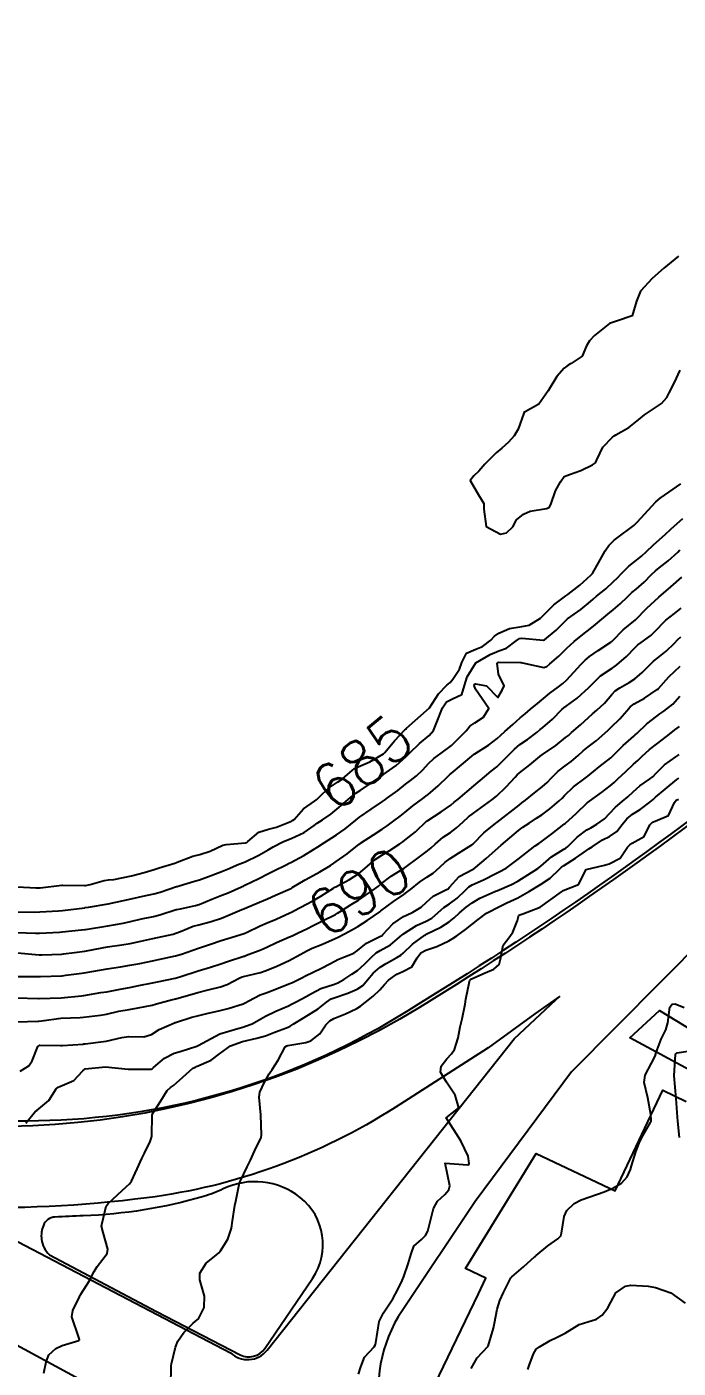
# Model space of a CAD drawing. Header units: metres. Extents: x 286371 to 293043, y 7462578 to 7466404.
# Drawn here: x 289862.7 to 289920, y 7464600.2 to 7464718.1 of the extents above; entities that cross this region are included whole.
import ezdxf
from ezdxf.enums import TextEntityAlignment as Align

# ---------------------------------------------------------------- set-up
doc = ezdxf.new("R2010")
doc.units = ezdxf.units.M
doc.header["$MEASUREMENT"] = 0
for name, color, linetype in [('Area Verde e Complexo de Lazer', 45, 'Continuous'), ('Canteiro', 45, 'Continuous'), ('Cotas', 45, 'Continuous'), ('Curvas de Nivel 1m', 11, 'Continuous'), ('Curvas de Nivel 5m', 15, 'Continuous'), ('Edificações', 30, 'Continuous'), ('Vias primárias', 230, 'Continuous')]:
    doc.layers.add(name, color=color, linetype=linetype)
doc.styles.add('Style-STANDARD', font='STANDARD.shx')

msp = doc.modelspace()

# ---------------------------------------------------------------- linework, layer by layer
at = {"layer": 'Area Verde e Complexo de Lazer'}
msp.add_lwpolyline([(289974.64, 7464699.16), (289955.38, 7464676.42, -0.065677), (289942.78, 7464664.98, 0.018865), (289930.38, 7464655.68, -0.032924), (289897.11, 7464632.16, -0.260986), (289835.3, 7464628.07, -0.063415), (289815.99, 7464641.35, -0.126836), (289800.3, 7464664.8, -0.092226), (289795.76, 7464694.19, -0.100091), (289801.01, 7464716.58, -0.034047), (289809.4, 7464732.01, 0.013423), (289813.32, 7464738.57, -0.071292), (289842.17, 7464776.16), (289861.37, 7464794.93)], format="xyb", dxfattribs=at)
at = {"layer": 'Canteiro'}
msp.add_lwpolyline([(289864.71, 7464610.16), (289874.13, 7464605.18), (289881.48, 7464601.38, 0.379628), (289883.65, 7464601.93), (289887.85, 7464608.09, 0.393749), (289886.76, 7464615.21, 0.287649), (289879.99, 7464615.95, -0.042293), (289878.25, 7464615.28, -0.061978), (289867.69, 7464613.59, 0.00334), (289865.2, 7464613.48, 0.292526), (289864.18, 7464612.75, 0.127505), (289864.02, 7464611.53, 0.173697)], format="xyb", close=True, dxfattribs=at)
at = {"layer": 'Curvas de Nivel 1m', "flags": 128}
for points, elevation in [([(289920.04, 7464697.91), (289918.73, 7464696.84), (289917.71, 7464695.94), (289916.7, 7464694.84), (289916.33, 7464693.96), (289915.96, 7464692.67), (289914.66, 7464692.23), (289913.95, 7464692), (289912.64, 7464690.92), (289912.2, 7464690.46), (289911.95, 7464690.03), (289911.55, 7464689.11), (289910.6, 7464688.48), (289910.33, 7464688.33), (289909.98, 7464688.06), (289909.32, 7464687.33), (289908.56, 7464686.08), (289907.76, 7464684.89), (289906.54, 7464684.24), (289906.46, 7464684.19), (289906.43, 7464684.12), (289905.94, 7464682.7), (289905.59, 7464682.13), (289905.09, 7464681.55), (289904.49, 7464681.04), (289904.01, 7464680.62), (289903.52, 7464680.16), (289903, 7464679.64), (289902.46, 7464679.01), (289902.03, 7464678.6), (289901.72, 7464678.19), (289902.43, 7464676.93), (289902.9, 7464676.17), (289902.91, 7464675.67), (289903.11, 7464674.16), (289904.37, 7464673.49), (289904.92, 7464673.59), (289905.45, 7464674.13), (289905.78, 7464674.74), (289906.4, 7464675.24), (289907, 7464675.51), (289908.41, 7464675.73), (289908.67, 7464675.82), (289908.8, 7464676.08), (289909.22, 7464677.28), (289909.64, 7464678.07), (289909.98, 7464678.54), (289910.45, 7464678.72), (289911.43, 7464679.07), (289912.47, 7464679.58), (289912.74, 7464679.75), (289912.85, 7464680.02), (289913.39, 7464681.11), (289914.23, 7464682), (289914.37, 7464682.13), (289914.51, 7464682.22), (289915.65, 7464682.85), (289916.53, 7464683.55), (289917.03, 7464683.95), (289918.55, 7464684.96), (289919, 7464685.48), (289919.2, 7464685.91), (289919.68, 7464686.8), (289920.19, 7464687.9)], 684), ([(289861.87, 7464640.29), (289863.37, 7464640.28), (289863.87, 7464640.29), (289865.52, 7464640.39), (289865.87, 7464640.42), (289867.83, 7464640.66), (289867.87, 7464640.67), (289868.14, 7464640.7), (289869.88, 7464641), (289871.24, 7464641.3), (289871.89, 7464641.44), (289872.92, 7464641.66), (289873.89, 7464641.87), (289874.46, 7464642.03), (289875.9, 7464642.51), (289875.95, 7464642.53), (289876.11, 7464642.57), (289877.47, 7464642.98), (289877.91, 7464643.12), (289878.95, 7464643.49), (289879.92, 7464643.86), (289880.38, 7464644.05), (289881.38, 7464644.49), (289881.77, 7464644.64), (289881.93, 7464644.7), (289883.14, 7464645.27), (289883.94, 7464645.75), (289884.39, 7464646.01), (289885.25, 7464646.44), (289885.74, 7464646.64), (289885.96, 7464646.73), (289887.1, 7464647.28), (289887.98, 7464647.88), (289888.27, 7464648.1), (289888.73, 7464648.38), (289889.47, 7464648.89), (289890, 7464649.32), (289890.56, 7464649.81), (289891.2, 7464650.35), (289891.66, 7464650.71), (289892.03, 7464650.96), (289892.86, 7464651.5), (289894.02, 7464652.3), (289894.03, 7464652.32), (289895.21, 7464653.14), (289896.08, 7464653.93), (289896.25, 7464654.11), (289896.41, 7464654.27), (289897.26, 7464655.08), (289898.11, 7464655.8), (289898.48, 7464656.24), (289898.71, 7464656.82), (289899.28, 7464658.22), (289899.63, 7464658.74), (289900.16, 7464659.02), (289900.97, 7464659.39), (289901.2, 7464660.19), (289901.44, 7464660.93), (289902.2, 7464662.17), (289903.47, 7464662.9), (289904.22, 7464663.22), (289904.9, 7464663.46), (289905.76, 7464664.12), (289906.04, 7464664.32), (289906.24, 7464664.35), (289908.15, 7464664.17), (289908.24, 7464664.19), (289909.26, 7464665.05), (289910.26, 7464666.03), (289911.44, 7464666.87), (289912.29, 7464667.57), (289912.54, 7464667.77), (289912.83, 7464668.02), (289913.63, 7464668.68), (289914.31, 7464669.32), (289914.66, 7464669.65), (289914.99, 7464669.98), (289915.65, 7464670.66), (289916.34, 7464671.2), (289916.77, 7464671.54), (289917.23, 7464671.95), (289917.81, 7464672.5), (289918.37, 7464673.02), (289918.85, 7464673.45), (289919.37, 7464673.92), (289919.9, 7464674.41), (289920.4, 7464674.86)], 686), ([(289861.84, 7464638.48), (289863.5, 7464638.43), (289863.84, 7464638.43), (289865.61, 7464638.51), (289865.84, 7464638.53), (289867.53, 7464638.71), (289867.84, 7464638.74), (289867.89, 7464638.75), (289869.85, 7464639.06), (289871.2, 7464639.3), (289871.85, 7464639.45), (289872.81, 7464639.68), (289873.86, 7464639.89), (289874.42, 7464640.03), (289875.86, 7464640.49), (289875.93, 7464640.51), (289876.23, 7464640.57), (289877.57, 7464640.84), (289877.87, 7464640.94), (289878.99, 7464641.42), (289879.88, 7464641.76), (289880.42, 7464641.97), (289881.59, 7464642.49), (289881.8, 7464642.59), (289881.9, 7464642.63), (289883.14, 7464643.23), (289883.91, 7464643.63), (289884.45, 7464643.91), (289885.53, 7464644.43), (289885.79, 7464644.56), (289885.93, 7464644.63), (289887.09, 7464645.25), (289887.94, 7464645.76), (289888.33, 7464646.01), (289888.89, 7464646.38), (289889.54, 7464646.79), (289889.96, 7464647.06), (289890.73, 7464647.6), (289891.65, 7464648.34), (289891.83, 7464648.49), (289891.99, 7464648.61), (289893.01, 7464649.31), (289894.01, 7464649.99), (289894.19, 7464650.12), (289894.43, 7464650.3), (289895.34, 7464650.97), (289896.03, 7464651.5), (289896.46, 7464651.85), (289896.98, 7464652.26), (289897.54, 7464652.76), (289898.06, 7464653.32), (289898.53, 7464653.77), (289899.16, 7464654.23), (289900.08, 7464654.91), (289901.37, 7464656.19), (289901.69, 7464656.6), (289902.12, 7464656.9), (289902.89, 7464657.4), (289903.36, 7464658.16), (289902.17, 7464659.85), (289902.07, 7464660.18), (289902.09, 7464660.26), (289902.18, 7464660.33), (289903.14, 7464660.16), (289904.15, 7464659.12), (289904.53, 7464659.78), (289904.7, 7464660.14), (289904.19, 7464661.18), (289904.09, 7464662.15), (289904.14, 7464662.21), (289904.21, 7464662.22), (289906.13, 7464662.19), (289906.21, 7464662.19), (289906.57, 7464662.11), (289908.2, 7464661.75), (289908.44, 7464661.84), (289908.72, 7464662.08), (289909.51, 7464662.76), (289910.22, 7464663.47), (289910.52, 7464663.76), (289910.85, 7464664.05), (289911.61, 7464664.66), (289912.25, 7464665.16), (289912.74, 7464665.53), (289913.3, 7464666.01), (289913.82, 7464666.45), (289914.28, 7464666.82), (289914.91, 7464667.36), (289915.55, 7464667.98), (289915.93, 7464668.34), (289916.3, 7464668.66), (289917, 7464669.27), (289917.67, 7464669.94), (289918, 7464670.26), (289918.33, 7464670.52), (289919.13, 7464671.14), (289919.96, 7464671.91), (289920.16, 7464672.1)], 687), ([(289861.92, 7464636.69), (289863.81, 7464636.53), (289864.05, 7464636.52), (289865.81, 7464636.59), (289865.94, 7464636.6), (289866.93, 7464636.72), (289867.82, 7464636.85), (289869.35, 7464637.14), (289869.81, 7464637.22), (289871.08, 7464637.4), (289871.82, 7464637.52), (289872.74, 7464637.71), (289873.82, 7464637.94), (289875.6, 7464638.34), (289875.83, 7464638.41), (289876.23, 7464638.57), (289877.36, 7464639.03), (289877.84, 7464639.16), (289878.94, 7464639.44), (289879.85, 7464639.75), (289880.41, 7464639.96), (289881.64, 7464640.49), (289881.8, 7464640.55), (289881.87, 7464640.58), (289883.2, 7464641.14), (289883.88, 7464641.43), (289884.58, 7464641.75), (289885.89, 7464642.32), (289885.96, 7464642.35), (289886.07, 7464642.42), (289887.21, 7464643.1), (289887.91, 7464643.48), (289888.49, 7464643.81), (289889.42, 7464644.37), (289889.73, 7464644.57), (289889.93, 7464644.71), (289890.89, 7464645.4), (289891.95, 7464646.24), (289892.01, 7464646.28), (289892.08, 7464646.33), (289893.21, 7464647.07), (289893.97, 7464647.57), (289894.41, 7464647.86), (289895.01, 7464648.29), (289895.57, 7464648.7), (289896, 7464649.04), (289896.67, 7464649.6), (289897.54, 7464650.25), (289897.81, 7464650.45), (289898.02, 7464650.62), (289898.9, 7464651.36), (289899.77, 7464652.22), (289899.91, 7464652.35), (289900.05, 7464652.46), (289901.86, 7464653.97), (289902.07, 7464654.15), (289902.09, 7464654.16), (289902.11, 7464654.17), (289903.31, 7464654.93), (289904.09, 7464655.53), (289904.42, 7464655.82), (289904.77, 7464656.13), (289905.47, 7464656.77), (289906.12, 7464657.34), (289906.55, 7464657.69), (289907.03, 7464658.1), (289907.63, 7464658.61), (289908.15, 7464659.04), (289908.73, 7464659.5), (289909.48, 7464660.06), (289909.86, 7464660.37), (289910.17, 7464660.66), (289910.85, 7464661.38), (289911.44, 7464662.04), (289911.81, 7464662.42), (289912.21, 7464662.74), (289912.97, 7464663.26), (289914.08, 7464664), (289914.17, 7464664.05), (289914.23, 7464664.12), (289915.16, 7464665.06), (289916.25, 7464665.96), (289917.25, 7464666.97), (289918.29, 7464667.93), (289919.37, 7464668.85), (289920.32, 7464669.69)], 688), ([(289861.95, 7464634.62), (289863.78, 7464634.61), (289863.93, 7464634.62), (289865.77, 7464634.68), (289865.83, 7464634.68), (289866.15, 7464634.73), (289867.57, 7464634.92), (289867.78, 7464634.95), (289869.28, 7464635.19), (289869.78, 7464635.28), (289870.97, 7464635.47), (289871.79, 7464635.61), (289872.65, 7464635.77), (289873.79, 7464636), (289874.3, 7464636.1), (289875.8, 7464636.42), (289876.34, 7464636.57), (289877.81, 7464637.11), (289878.87, 7464637.47), (289879.82, 7464637.77), (289880.39, 7464637.95), (289881.83, 7464638.39), (289881.9, 7464638.41), (289882.05, 7464638.48), (289883.25, 7464639.06), (289883.85, 7464639.32), (289884.64, 7464639.66), (289885.86, 7464640.21), (289886.01, 7464640.28), (289886.27, 7464640.42), (289887.31, 7464640.96), (289887.88, 7464641.27), (289888.59, 7464641.67), (289889.69, 7464642.37), (289889.81, 7464642.45), (289889.9, 7464642.49), (289891.1, 7464643.15), (289891.91, 7464643.67), (289892.28, 7464643.97), (289892.67, 7464644.32), (289893.35, 7464644.9), (289893.94, 7464645.28), (289894.58, 7464645.66), (289895.52, 7464646.28), (289895.78, 7464646.46), (289895.96, 7464646.59), (289896.9, 7464647.33), (289897.88, 7464648.25), (289897.93, 7464648.3), (289897.99, 7464648.33), (289899.16, 7464649.07), (289900.01, 7464649.67), (289900.3, 7464649.92), (289900.65, 7464650.2), (289902.03, 7464651.38), (289902.96, 7464652.16), (289903.56, 7464652.65), (289904.06, 7464653.05), (289904.62, 7464653.58), (289905.13, 7464654.13), (289905.6, 7464654.6), (289906.09, 7464654.99), (289906.74, 7464655.45), (289907.6, 7464656.09), (289907.88, 7464656.32), (289908.11, 7464656.5), (289908.96, 7464657.23), (289909.78, 7464658.06), (289909.96, 7464658.23), (289910.14, 7464658.36), (289911.12, 7464659.07), (289912.16, 7464660.02), (289913.17, 7464661.02), (289914.19, 7464661.72), (289914.36, 7464661.82), (289914.6, 7464661.99), (289915.46, 7464662.72), (289916.22, 7464663.53), (289916.44, 7464663.75), (289916.74, 7464663.96), (289917.6, 7464664.57), (289918.24, 7464665.23), (289918.58, 7464665.6), (289918.93, 7464665.92), (289919.67, 7464666.51), (289920.27, 7464666.99)], 689), ([(289861.86, 7464630.64), (289863.71, 7464630.69), (289863.79, 7464630.69), (289864.24, 7464630.76), (289865.52, 7464630.93), (289865.72, 7464630.95), (289867.41, 7464631.02), (289867.72, 7464631.05), (289869.19, 7464631.21), (289869.72, 7464631.31), (289870.82, 7464631.56), (289871.73, 7464631.73), (289872.51, 7464631.86), (289873.74, 7464632.11), (289874.14, 7464632.2), (289875.54, 7464632.59), (289875.7, 7464632.63), (289875.74, 7464632.64), (289875.82, 7464632.66), (289877.75, 7464633.2), (289878.66, 7464633.44), (289879.76, 7464633.72), (289880.35, 7464633.92), (289881.45, 7464634.49), (289881.67, 7464634.59), (289881.78, 7464634.62), (289883.28, 7464634.97), (289883.78, 7464635.13), (289884.71, 7464635.52), (289885.8, 7464636.02), (289886.06, 7464636.16), (289886.49, 7464636.41), (289887.34, 7464636.88), (289887.81, 7464637.09), (289888.73, 7464637.47), (289889.83, 7464637.95), (289890.11, 7464638.08), (289890.66, 7464638.35), (289891.41, 7464638.77), (289891.84, 7464639.02), (289892.64, 7464639.54), (289893.77, 7464640.31), (289893.82, 7464640.35), (289893.87, 7464640.38), (289894.96, 7464641.2), (289895.89, 7464641.82), (289896.15, 7464642.01), (289896.46, 7464642.27), (289897.26, 7464642.9), (289897.91, 7464643.33), (289898.45, 7464643.7), (289899.05, 7464644.23), (289899.5, 7464644.65), (289899.94, 7464644.98), (289900.69, 7464645.46), (289901.85, 7464646.19), (289901.91, 7464646.23), (289901.96, 7464646.27), (289902.91, 7464647.23), (289903.98, 7464648.09), (289904.07, 7464648.15), (289906.01, 7464649.68), (289906.26, 7464649.86), (289906.58, 7464650.11), (289907.37, 7464650.75), (289908.03, 7464651.27), (289908.47, 7464651.65), (289908.87, 7464652.07), (289909.46, 7464652.66), (289910.06, 7464653.12), (289910.6, 7464653.51), (289911.2, 7464654.04), (289911.66, 7464654.45), (289912.09, 7464654.78), (289912.79, 7464655.32), (289913.55, 7464656), (289913.84, 7464656.27), (289914.11, 7464656.51), (289914.87, 7464657.24), (289915.48, 7464657.97), (289915.79, 7464658.32), (289916.14, 7464658.56), (289917.03, 7464659.07), (289918.16, 7464659.82), (289918.23, 7464659.87), (289918.28, 7464659.93), (289919.17, 7464660.93), (289920.19, 7464661.88)], 691), ([(289862.14, 7464626.29), (289862.89, 7464626.78), (289863.21, 7464627.22), (289863.68, 7464628.47), (289863.86, 7464628.58), (289865.68, 7464628.54), (289865.86, 7464628.55), (289867.68, 7464628.68), (289867.7, 7464628.69), (289867.86, 7464628.7), (289869.47, 7464628.9), (289869.69, 7464628.93), (289871.09, 7464629.25), (289871.69, 7464629.33), (289873.01, 7464629.31), (289873.7, 7464629.53), (289874.35, 7464629.96), (289875.71, 7464630.55), (289875.73, 7464630.56), (289875.79, 7464630.58), (289877.25, 7464631.03), (289877.72, 7464631.16), (289878.56, 7464631.37), (289879.73, 7464631.64), (289880.43, 7464631.81), (289881.74, 7464632.21), (289881.93, 7464632.3), (289882.24, 7464632.48), (289883.23, 7464632.99), (289883.76, 7464633.19), (289884.68, 7464633.52), (289885.77, 7464633.96), (289886.09, 7464634.1), (289886.74, 7464634.41), (289887.42, 7464634.76), (289887.78, 7464634.94), (289888.75, 7464635.42), (289889.8, 7464635.97), (289890.06, 7464636.1), (289890.66, 7464636.35), (289891.48, 7464636.67), (289891.81, 7464636.91), (289892.6, 7464637.55), (289893.83, 7464638.15), (289893.93, 7464638.2), (289894.04, 7464638.3), (289894.91, 7464639.23), (289895.86, 7464639.88), (289896.12, 7464640.01), (289896.67, 7464640.26), (289897.41, 7464640.71), (289897.88, 7464641.16), (289898.46, 7464641.66), (289899.56, 7464642.22), (289899.78, 7464642.33), (289899.9, 7464642.46), (289900.73, 7464643.39), (289901.92, 7464644.02), (289902.03, 7464644.07), (289902.19, 7464644.18), (289903.11, 7464644.99), (289903.95, 7464645.72), (289904.43, 7464646.14), (289905.97, 7464647.45), (289906.35, 7464647.74), (289906.9, 7464648.1), (289907.55, 7464648.53), (289908, 7464648.83), (289908.71, 7464649.36), (289909.55, 7464650.06), (289909.79, 7464650.29), (289910.02, 7464650.53), (289910.81, 7464651.27), (289911.81, 7464652.03), (289911.95, 7464652.13), (289912.05, 7464652.21), (289913.04, 7464653.03), (289914.07, 7464653.83), (289914.16, 7464653.91), (289914.25, 7464653.99), (289915.17, 7464654.9), (289916.1, 7464655.73), (289916.23, 7464655.84), (289916.36, 7464655.96), (289917.25, 7464656.82), (289918.13, 7464657.5), (289918.38, 7464657.68), (289918.74, 7464657.93), (289919.52, 7464658.54), (289920.15, 7464659.25)], 692), ([(289862.63, 7464621.73), (289863.48, 7464622.77), (289863.55, 7464622.81), (289863.6, 7464622.83), (289864.65, 7464623.71), (289865.32, 7464624.74), (289865.48, 7464624.88), (289865.63, 7464624.95), (289866.87, 7464625.48), (289867.65, 7464626.34), (289867.85, 7464626.5), (289869.65, 7464626.67), (289871.65, 7464626.47), (289871.83, 7464626.46), (289873.65, 7464626.48), (289873.75, 7464626.51), (289873.86, 7464626.61), (289874.83, 7464627.44), (289875.67, 7464627.87), (289876.21, 7464628.04), (289877.68, 7464628.49), (289877.73, 7464628.51), (289877.79, 7464628.55), (289879.7, 7464629.59), (289881.27, 7464630.06), (289881.71, 7464630.16), (289881.95, 7464630.24), (289882.53, 7464630.47), (289883.29, 7464630.89), (289883.72, 7464631.13), (289884.61, 7464631.56), (289885.74, 7464632.05), (289885.99, 7464632.17), (289886.46, 7464632.41), (289887.3, 7464632.85), (289887.75, 7464633.12), (289888.58, 7464633.56), (289889.77, 7464633.95), (289890.07, 7464634.06), (289890.6, 7464634.35), (289891.3, 7464634.82), (289891.79, 7464635.15), (289892.42, 7464635.7), (289893.03, 7464636.32), (289893.44, 7464636.68), (289893.81, 7464636.89), (289894.71, 7464637.4), (289895.74, 7464638.28), (289895.79, 7464638.32), (289895.84, 7464638.36), (289897, 7464639.1), (289897.85, 7464639.49), (289898.35, 7464639.74), (289898.91, 7464640.23), (289899.4, 7464640.69), (289899.88, 7464641.01), (289900.58, 7464641.51), (289901.29, 7464642.19), (289901.6, 7464642.49), (289901.9, 7464642.67), (289902.95, 7464643.13), (289903.92, 7464643.63), (289904.26, 7464643.81), (289904.88, 7464644.14), (289905.94, 7464644.91), (289907.44, 7464646.09), (289907.74, 7464646.3), (289907.96, 7464646.46), (289908.88, 7464647.16), (289909.98, 7464647.99), (289910.02, 7464648.02), (289910.06, 7464648.05), (289911.07, 7464648.96), (289912.01, 7464649.86), (289912.1, 7464649.94), (289912.21, 7464650.02), (289913.26, 7464650.78), (289914.03, 7464651.38), (289914.36, 7464651.67), (289914.7, 7464651.98), (289915.39, 7464652.64), (289916.06, 7464653.26), (289916.44, 7464653.59), (289916.82, 7464653.95), (289917.48, 7464654.55), (289918.09, 7464655.04), (289918.6, 7464655.42), (289919.23, 7464655.92), (289919.72, 7464656.3), (289920.11, 7464656.59)], 693), ([(289864.23, 7464599.77), (289864.43, 7464600.75), (289864.66, 7464601.36), (289865.28, 7464601.92), (289865.82, 7464602.19), (289867.29, 7464602.64), (289867.34, 7464602.66), (289867.36, 7464602.7), (289867.3, 7464602.91), (289866.69, 7464604.71), (289866.76, 7464605.28), (289867.35, 7464606.48), (289867.43, 7464606.63), (289867.47, 7464606.7), (289868.2, 7464607.86), (289868.65, 7464608.69), (289868.92, 7464609.15), (289869.4, 7464609.77), (289869.79, 7464610.28), (289869.84, 7464610.67), (289869.44, 7464612.12), (289869.3, 7464612.68), (289869.31, 7464612.82), (289869.46, 7464613.43), (289869.71, 7464614.43), (289869.87, 7464614.67), (289870.71, 7464615.43), (289871.5, 7464616.15), (289871.75, 7464616.39), (289871.94, 7464616.64), (289872.44, 7464617.71), (289872.85, 7464618.62), (289873.06, 7464619.1), (289873.56, 7464620.11), (289873.7, 7464620.47), (289873.72, 7464620.61), (289873.76, 7464622.44), (289873.82, 7464622.61), (289874.51, 7464623.7), (289875.08, 7464624.59), (289875.37, 7464624.85), (289875.63, 7464625.05), (289876.44, 7464625.77), (289877.31, 7464626.56), (289877.55, 7464626.66), (289877.66, 7464626.7), (289878.93, 7464627.27), (289879.67, 7464627.83), (289880.63, 7464628.51), (289881.69, 7464628.89), (289882.96, 7464629.2), (289883.7, 7464629.41), (289884.45, 7464629.69), (289885.71, 7464630.17), (289885.89, 7464630.24), (289886.15, 7464630.42), (289887.1, 7464631.02), (289887.73, 7464631.38), (289888.34, 7464631.78), (289889.08, 7464632.37), (289889.48, 7464632.64), (289889.75, 7464632.75), (289890.95, 7464633.15), (289891.76, 7464633.5), (289892.26, 7464633.83), (289892.69, 7464634.32), (289893.19, 7464634.91), (289893.79, 7464635.43), (289894.32, 7464635.77), (289895.26, 7464636.28), (289895.6, 7464636.48), (289895.81, 7464636.66), (289896.63, 7464637.45), (289897.71, 7464638.25), (289897.79, 7464638.29), (289897.84, 7464638.32), (289899.12, 7464638.95), (289899.85, 7464639.43), (289900.29, 7464639.77), (289900.78, 7464640.2), (289901.36, 7464640.7), (289901.88, 7464641.09), (289902.57, 7464641.49), (289903.89, 7464642.08), (289903.95, 7464642.1), (289904.06, 7464642.15), (289905.34, 7464642.7), (289905.91, 7464642.99), (289907.67, 7464644.09), (289907.93, 7464644.3), (289908.87, 7464645.14), (289909.95, 7464645.79), (289910.12, 7464645.88), (289910.3, 7464646.05), (289911.13, 7464646.87), (289911.98, 7464647.49), (289912.31, 7464647.69), (289912.86, 7464648.01), (289913.51, 7464648.48), (289914, 7464648.96), (289914.5, 7464649.49), (289915.07, 7464649.98), (289915.58, 7464650.41), (289916.03, 7464650.84), (289916.63, 7464651.36), (289917.48, 7464651.94), (289917.8, 7464652.19), (289918.05, 7464652.45), (289918.79, 7464653.2), (289919.79, 7464653.91), (289919.96, 7464654.02), (289920.08, 7464654.12)], 694), ([(289891.9, 7464599.68), (289892.09, 7464600.33), (289892.41, 7464601.18), (289893.28, 7464602.08), (289893.37, 7464602.23), (289893.39, 7464602.31), (289893.42, 7464602.44), (289893.71, 7464604.31), (289894.09, 7464605.06), (289894.91, 7464606.28), (289895.36, 7464607.12), (289895.74, 7464607.9), (289895.89, 7464608.27), (289896.27, 7464609.38), (289896.51, 7464610.26), (289896.76, 7464610.91), (289897.42, 7464611.52), (289897.79, 7464611.87), (289897.99, 7464612.24), (289898.27, 7464613.42), (289898.48, 7464614.23), (289898.83, 7464614.87), (289899.48, 7464615.46), (289899.83, 7464615.87), (289899.92, 7464616.21), (289899.52, 7464618.21), (289901.52, 7464618.08), (289901.59, 7464618.11), (289901.62, 7464618.18), (289901.53, 7464618.84), (289900.89, 7464620.19), (289899.59, 7464622.21), (289900.71, 7464623.09), (289900.4, 7464624.2), (289899.64, 7464625.33), (289899.11, 7464626.22), (289899.16, 7464626.73), (289899.67, 7464627.39), (289900.06, 7464627.83), (289900.33, 7464628.2), (289900.66, 7464629.24), (289900.82, 7464630.2), (289901.01, 7464630.91), (289901.27, 7464632.19), (289901.32, 7464632.62), (289901.65, 7464634.19), (289901.68, 7464634.28), (289901.78, 7464634.37), (289903.02, 7464634.93), (289903.79, 7464635.27), (289904.27, 7464635.68), (289904.38, 7464636.15), (289904.61, 7464637.36), (289905.2, 7464638.13), (289905.47, 7464638.5), (289905.86, 7464639.53), (289905.99, 7464640), (289906.35, 7464640.12), (289907.87, 7464640.72), (289909.73, 7464642.06), (289909.82, 7464642.13), (289909.9, 7464642.16), (289911.24, 7464642.7), (289911.91, 7464644.02), (289913.53, 7464644.4), (289913.93, 7464644.52), (289914.9, 7464645.02), (289915.56, 7464645.97), (289915.74, 7464646.18), (289915.96, 7464646.33), (289917.01, 7464646.91), (289917.52, 7464647.94), (289917.75, 7464648.18), (289917.99, 7464648.27), (289919.15, 7464648.77), (289919.69, 7464649.91), (289919.82, 7464650.11), (289920.02, 7464650.2)], 696), ([(289901.81, 7464600.18), (289902.32, 7464601.11), (289903.28, 7464602.15), (289903.75, 7464603.71), (289903.85, 7464604.15), (289904.08, 7464605.4), (289904.32, 7464606.14), (289904.65, 7464606.84), (289905.3, 7464608.13), (289905.33, 7464608.17), (289905.38, 7464608.22), (289906.4, 7464609.1), (289907.4, 7464610), (289907.46, 7464610.04), (289907.5, 7464610.09), (289908.55, 7464610.95), (289909.43, 7464611.56), (289909.68, 7464611.82), (289909.74, 7464612.06), (289909.97, 7464613.54), (289910.22, 7464614.05), (289910.85, 7464614.67), (289911.48, 7464615), (289912.24, 7464615.27), (289913.49, 7464615.71), (289913.71, 7464615.78), (289914.19, 7464615.99), (289915.01, 7464616.47), (289915.51, 7464617), (289915.82, 7464617.67), (289915.91, 7464617.97), (289916.29, 7464619.22), (289916.57, 7464619.96), (289916.89, 7464620.63), (289917.58, 7464621.78), (289917.62, 7464621.9), (289917.63, 7464621.94), (289917.62, 7464621.98), (289917.59, 7464622.48), (289917.33, 7464623.95), (289917, 7464625.31), (289917.1, 7464625.95), (289917.66, 7464626.99), (289917.98, 7464627.62), (289918.07, 7464627.93), (289918.5, 7464629.11), (289918.92, 7464629.92), (289919.08, 7464630.55), (289919.26, 7464631.91), (289919.46, 7464632.19), (289919.74, 7464632.22), (289920.54, 7464631.89)], 697), ([(289920.12, 7464620.46), (289919.98, 7464621.91), (289919.95, 7464622.27), (289919.82, 7464623.9), (289919.64, 7464625.9), (289919.77, 7464627.8), (289919.91, 7464627.9), (289921.4, 7464628.15)], 698), ([(289906.79, 7464600.1), (289906.91, 7464600.45), (289907.27, 7464601.46), (289907.51, 7464601.86), (289907.82, 7464602.09), (289908.75, 7464602.62), (289909.3, 7464602.9), (289910.06, 7464603.29), (289911.31, 7464604.03), (289912.82, 7464604.51), (289913.33, 7464604.87), (289913.83, 7464605.51), (289914.08, 7464605.99), (289914.51, 7464606.83), (289915.37, 7464607.41), (289915.85, 7464607.49), (289917.37, 7464607.4), (289918.01, 7464607.29), (289919.36, 7464606.81), (289920.61, 7464605.9)], 698)]:
    msp.add_lwpolyline(points, dxfattribs=dict(at, elevation=elevation))
at = {"layer": 'Curvas de Nivel 5m', "flags": 128}
for points, elevation in [([(289861.9, 7464642.5), (289863.53, 7464642.4), (289863.9, 7464642.41), (289865.8, 7464642.63), (289865.9, 7464642.64), (289867.8, 7464642.6), (289867.9, 7464642.61), (289868.29, 7464642.7), (289869.54, 7464643.05), (289869.91, 7464643.1), (289870.39, 7464643.14), (289871.92, 7464643.45), (289873.04, 7464643.74), (289873.93, 7464644.01), (289874.37, 7464644.15), (289875.74, 7464644.58), (289875.88, 7464644.63), (289875.94, 7464644.65), (289877.32, 7464645.18), (289877.95, 7464645.34), (289878.85, 7464645.64), (289879.96, 7464646.14), (289880.25, 7464646.21), (289881.96, 7464646.36), (289882.06, 7464646.39), (289882.17, 7464646.48), (289883.14, 7464647.3), (289883.98, 7464647.55), (289884.69, 7464647.73), (289885.99, 7464648.26), (289886.1, 7464648.31), (289886.22, 7464648.42), (289887.05, 7464649.36), (289888.02, 7464650.03), (289888.24, 7464650.17), (289888.46, 7464650.39), (289889.24, 7464651.17), (289890.04, 7464651.68), (289890.46, 7464651.94), (289890.92, 7464652.35), (289891.53, 7464652.88), (289892.07, 7464653.12), (289892.9, 7464653.49), (289894.08, 7464654.19), (289894.15, 7464654.24), (289894.21, 7464654.3), (289895.07, 7464655.32), (289895.97, 7464656.28), (289896.04, 7464656.35), (289896.12, 7464656.42), (289898.14, 7464658.23), (289898.93, 7464659.46), (289899.67, 7464660.21), (289899.94, 7464660.44), (289900.18, 7464660.73), (289900.76, 7464661.63), (289900.98, 7464662.19), (289901.39, 7464663.02), (289902.22, 7464663.38), (289902.79, 7464663.6), (289903.52, 7464664.16), (289903.86, 7464664.53), (289904.24, 7464664.79), (289905.18, 7464665.2), (289906.25, 7464665.38), (289906.89, 7464665.47), (289907.89, 7464666.09), (289908.08, 7464666.27), (289908.27, 7464666.49), (289909.08, 7464667.27), (289910.12, 7464668.06), (289910.22, 7464668.13), (289910.3, 7464668.18), (289911.34, 7464669.01), (289912.32, 7464669.88), (289912.4, 7464669.95), (289912.46, 7464670.02), (289913.13, 7464671.22), (289913.59, 7464672.01), (289913.9, 7464672.47), (289914.37, 7464672.94), (289914.97, 7464673.39), (289915.76, 7464673.97), (289916.11, 7464674.25), (289916.39, 7464674.52), (289917.08, 7464675.27), (289917.68, 7464675.95), (289918.05, 7464676.31), (289918.42, 7464676.64), (289919.17, 7464677.18), (289920.23, 7464677.91)], 685), ([(289861.78, 7464632.75), (289863.74, 7464632.69), (289863.82, 7464632.69), (289865.74, 7464632.73), (289867.54, 7464632.92), (289867.75, 7464632.95), (289869.24, 7464633.2), (289869.75, 7464633.28), (289870.93, 7464633.49), (289871.76, 7464633.64), (289872.58, 7464633.81), (289873.77, 7464634.06), (289874.22, 7464634.16), (289875.77, 7464634.46), (289876.17, 7464634.58), (289877.78, 7464635.11), (289878.88, 7464635.44), (289879.79, 7464635.73), (289880.37, 7464635.94), (289881.8, 7464636.39), (289881.87, 7464636.41), (289882.05, 7464636.48), (289883.3, 7464636.97), (289883.82, 7464637.2), (289884.68, 7464637.59), (289885.83, 7464638.09), (289886.06, 7464638.19), (289886.53, 7464638.41), (289887.41, 7464638.84), (289887.84, 7464639.06), (289888.72, 7464639.51), (289889.86, 7464640.07), (289890.05, 7464640.17), (289890.35, 7464640.36), (289891.26, 7464640.95), (289891.88, 7464641.32), (289892.49, 7464641.72), (289893.33, 7464642.31), (289893.64, 7464642.56), (289893.9, 7464642.79), (289894.76, 7464643.44), (289895.92, 7464644.14), (289896, 7464644.2), (289896.11, 7464644.27), (289897.15, 7464645.04), (289897.95, 7464645.65), (289898.27, 7464645.92), (289898.62, 7464646.23), (289899.34, 7464646.85), (289899.97, 7464647.28), (289900.51, 7464647.67), (289901.09, 7464648.2), (289901.55, 7464648.63), (289902, 7464648.98), (289903.61, 7464650.15), (289904.02, 7464650.47), (289904.89, 7464651.28), (289905.67, 7464652.12), (289905.84, 7464652.32), (289906.05, 7464652.5), (289906.96, 7464653.2), (289908.01, 7464654.09), (289908.05, 7464654.11), (289908.07, 7464654.13), (289909.23, 7464654.92), (289910.1, 7464655.6), (289910.35, 7464655.8), (289910.63, 7464656.05), (289911.41, 7464656.74), (289912.12, 7464657.37), (289912.47, 7464657.68), (289912.86, 7464658.01), (289913.51, 7464658.63), (289914.16, 7464659.4), (289914.45, 7464659.7), (289914.87, 7464659.98), (289915.7, 7464660.44), (289916.18, 7464660.77), (289916.83, 7464661.31), (289917.46, 7464661.95), (289917.83, 7464662.31), (289918.2, 7464662.6), (289918.94, 7464663.19), (289919.68, 7464663.91), (289919.95, 7464664.19), (289920.23, 7464664.45)], 690), ([(289875.4, 7464598.58), (289875.43, 7464600.4), (289875.45, 7464600.58), (289875.81, 7464602.04), (289876.01, 7464602.57), (289876.52, 7464603.34), (289877.31, 7464604.13), (289877.55, 7464604.32), (289877.81, 7464604.55), (289878.32, 7464605.54), (289878.34, 7464606.54), (289877.95, 7464607.97), (289877.95, 7464608.55), (289878.51, 7464609.42), (289879.41, 7464610.17), (289879.6, 7464610.34), (289879.75, 7464610.52), (289880.39, 7464611.55), (289880.73, 7464612.51), (289880.82, 7464613.14), (289881.02, 7464614.5), (289881.11, 7464614.87), (289881.44, 7464616.5), (289881.45, 7464616.55), (289881.51, 7464616.66), (289882.11, 7464617.9), (289882.39, 7464618.48), (289882.75, 7464619.27), (289883.32, 7464620.47), (289883.37, 7464620.66), (289883.3, 7464622.47), (289883.15, 7464624), (289883.22, 7464624.46), (289883.64, 7464625.34), (289884.04, 7464626.05), (289884.29, 7464626.44), (289884.83, 7464627.27), (289885.43, 7464628.43), (289885.59, 7464628.52), (289885.69, 7464628.54), (289887.27, 7464628.82), (289887.69, 7464628.97), (289888.5, 7464629.59), (289889.01, 7464630.37), (289889.36, 7464630.73), (289889.72, 7464630.93), (289890.74, 7464631.34), (289891.74, 7464631.81), (289892.06, 7464632.01), (289892.48, 7464632.32), (289893.18, 7464632.88), (289893.76, 7464633.44), (289894.17, 7464633.9), (289894.54, 7464634.29), (289895.25, 7464634.81), (289895.79, 7464635.04), (289896.59, 7464635.47), (289897.06, 7464636.26), (289897.38, 7464636.69), (289897.81, 7464636.93), (289898.79, 7464637.26), (289899.83, 7464637.75), (289900.12, 7464637.92), (289900.54, 7464638.2), (289901.29, 7464638.75), (289901.85, 7464639.19), (289902.4, 7464639.63), (289903.15, 7464640.17), (289903.61, 7464640.42), (289903.87, 7464640.55), (289904.94, 7464641.08), (289905.89, 7464641.53), (289906.92, 7464642.1), (289907.9, 7464642.69), (289908.74, 7464643.24), (289909.58, 7464644.06), (289909.75, 7464644.23), (289909.93, 7464644.34), (289910.98, 7464645), (289911.95, 7464645.68), (289912.15, 7464645.82), (289912.44, 7464646.02), (289913.35, 7464646.61), (289913.97, 7464646.93), (289914.61, 7464647.35), (289915.09, 7464647.98), (289915.48, 7464648.48), (289916, 7464648.87), (289916.67, 7464649.29), (289917.52, 7464649.94), (289917.79, 7464650.16), (289918.02, 7464650.36), (289918.87, 7464651.08), (289919.87, 7464651.91), (289919.96, 7464651.99), (289920.05, 7464652.06)], 695)]:
    msp.add_lwpolyline(points, dxfattribs=dict(at, elevation=elevation))
at = {"layer": 'Edificações'}
for points in [[(289921.8, 7464625.99), (289915.76, 7464629.23), (289918.36, 7464631.62), (289923.36, 7464628.59)], [(289898.6, 7464598.77), (289902.43, 7464606.74), (289903.08, 7464608.1), (289901.31, 7464608.95), (289907.29, 7464618.69), (289907.51, 7464619.06), (289914.45, 7464615.77), (289918.64, 7464624.62), (289920.7, 7464623.64)]]:
    msp.add_lwpolyline(points, dxfattribs=at)
at = {"layer": 'Vias primárias'}
for points, elevation in [([(289974.87, 7464698.96), (289955.61, 7464676.22, -0.065677), (289942.95, 7464664.74, 0.018865), (289930.57, 7464655.45, -0.032924), (289897.26, 7464631.9, -0.228593), (289835.74, 7464625.72, -0.359902)], 691.71), ([(289940.02, 7464646.32, 0.290533), (289930.6, 7464645.21, -0.026402), (289927.94, 7464643.28), (289922.4, 7464638.11), (289910.62, 7464626.23), (289902.16, 7464614.85), (289895.72, 7464605.24, 0.209647), (289893.98, 7464595.56, 3.418094)], 699.29)]:
    msp.add_lwpolyline(points, format="xyb", dxfattribs=dict(at, elevation=elevation))
msp.add_lwpolyline([(289856.09, 7464614.34), (289880.63, 7464601.56, 0.441557), (289883.85, 7464601.78), (289905.57, 7464629.15), (289908.81, 7464632.15), (289909.57, 7464632.86), (289907.4, 7464631.33), (289903.29, 7464628.35), (289895.11, 7464623.11, -0.111242), (289873.28, 7464615.17, -0.03978)], format="xyb", close=True, dxfattribs=at)
msp.add_lwpolyline([(289856.29, 7464605.24), (289875.26, 7464594.96, -0.410805), (289876.65, 7464590.39), (289866.11, 7464575.24, 0.085131), (289856.29, 7464605.24, -1.993293)], format="xyb", dxfattribs=at)

# ---------------------------------------------------------------- texts
at = {"layer": 'Cotas', "style": 'Style-STANDARD'}
for s, rotation, p in [('685', 39.8097, (289892.22, 7464653.42, 685)), ('690', 32.1186, (289891.93, 7464642.05, 690))]:
    msp.add_text(s, height=4, rotation=rotation, dxfattribs=at).set_placement(p, align=Align.MIDDLE_CENTER)

doc.saveas('drawing.dxf')
